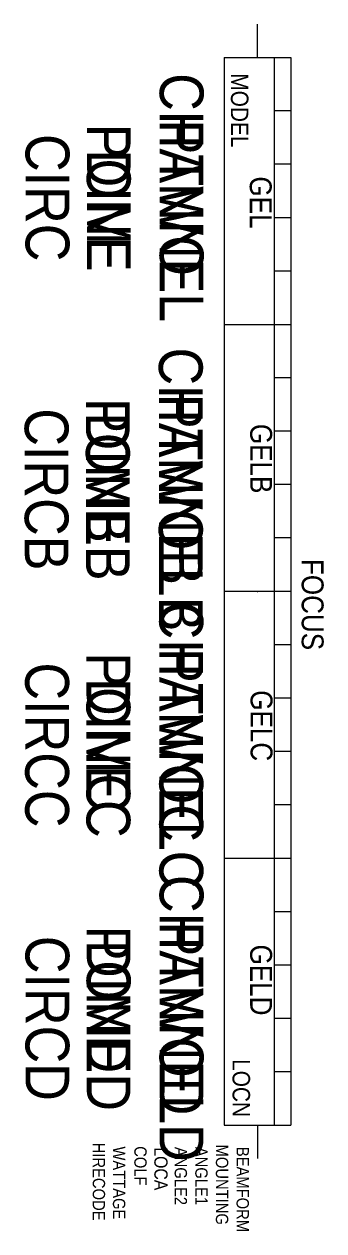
# Model space of a CAD drawing. Extents: x 8663 to 9349, y -951 to 1805.
import ezdxf
from ezdxf.enums import TextEntityAlignment as Align

# ---------------------------------------------------------------- set-up
doc = ezdxf.new("R2010")
doc.units = 0
doc.header["$MEASUREMENT"] = 0
doc.layers.get('0').update_dxf_attribs({"linetype": 'CONTINUOUS'})
for name, color, linetype in [('CHANNEL', 3, 'CONTINUOUS'), ('CIRC', 6, 'CONTINUOUS'), ('DIMMER', 4, 'CONTINUOUS'), ('FOCUS', 30, 'CONTINUOUS'), ('GEL', 1, 'CONTINUOUS'), ('LANTERNS', 4, 'CONTINUOUS'), ('LOCATION', 7, 'CONTINUOUS'), ('MODEL', 6, 'CONTINUOUS'), ('PATCH', 5, 'CONTINUOUS'), ('PATCH2', 5, 'CONTINUOUS'), ('TEMPLATE', 150, 'CONTINUOUS')]:
    doc.layers.add(name, color=color, linetype=linetype)

msp = doc.modelspace()

# ---------------------------------------------------------------- linework, layer by layer
for p, q in [((9197.2, 1728.8), (9197.2, 1805)), ((9121, 1728.8), (9121, -100)), ((9121, 1728.8), (9273.4, 1728.8)), ((9235.1, 1728.8), (9235.1, 1119.2)), ((9273.4, 1728.8), (9273.4, -100)), ((9273.4, 1606.9), (9235.1, 1606.9)), ((9273.7, 1484.9), (9235.4, 1484.9)), ((9273.7, 1363), (9235.4, 1363)), ((9273.7, 1241.1), (9235.4, 1241.1)), ((9121, 1119.2), (9273.4, 1119.2)), ((9235.1, 1119.2), (9235.1, 509.6)), ((9273.4, 997.3), (9235.1, 997.3)), ((9273.7, 875.3), (9235.4, 875.3)), ((9273.7, 753.4), (9235.4, 753.4)), ((9273.7, 631.5), (9235.4, 631.5)), ((9273.4, 509.6), (9121, 509.6)), ((9235.1, 509.6), (9235.1, -100)), ((9273.4, 387.7), (9235.1, 387.7)), ((9273.7, 265.7), (9235.4, 265.7)), ((9273.7, 143.8), (9235.4, 143.8)), ((9273.7, 21.9), (9235.4, 21.9)), ((9121, -100), (9273.4, -100)), ((9121, -100), (9121, -709.6)), ((9235.1, -100), (9235.1, -709.6)), ((9273.4, -100), (9273.4, -709.6)), ((9273.4, -221.9), (9235.1, -221.9)), ((9273.7, -343.9), (9235.4, -343.9)), ((9273.7, -465.8), (9235.4, -465.8)), ((9273.7, -587.7), (9235.4, -587.7)), ((9121, -709.6), (9273.4, -709.6)), ((9197.2, -709.6), (9197.2, -785.8))]:
    msp.add_line(p, q)
at = {"layer": 'TEMPLATE', "color": 0, "linetype": 'CONTINUOUS'}
msp.add_point((9197.2, 509.6), dxfattribs=at)

# ---------------------------------------------------------------- texts
at = {"layer": 'CHANNEL', "width": 0.89}
for tag, p in [('CHANNEL', (8973.6, 1408.6)), ('CHANNELB', (8971.6, 742.4)), ('CHANNELC', (8972.8, 158.8)), ('CHANNELD', (8973.4, -465.5))]:
    msp.add_attdef(tag, text='', height=100, rotation=270, dxfattribs=at).set_placement(p, align=Align.CENTER)
at = {"layer": 'CIRC', "width": 0.89}
for tag, p in [('CIRC', (8666.9, 1408.6)), ('CIRCB', (8664.9, 742.4)), ('CIRCC', (8666.1, 158.8)), ('CIRCD', (8666.7, -465.5))]:
    msp.add_attdef(tag, text='', height=100, rotation=270, dxfattribs=at).set_placement(p, align=Align.CENTER)
at = {"layer": 'DIMMER', "width": 0.89}
for tag, p in [('DIM', (8806.9, 1409.5)), ('DIMB', (8804.9, 769.2)), ('DIMC', (8806.1, 159.6)), ('DIMD', (8806.7, -438.7))]:
    msp.add_attdef(tag, text='', height=100, rotation=270, dxfattribs=at).set_placement(p, align=Align.CENTER)
at = {"layer": 'FOCUS', "width": 0.89}
msp.add_attdef('FOCUS', text='', height=50, rotation=270, dxfattribs=at).set_placement((9298.1, 479.5), align=Align.CENTER)
at = {"layer": 'GEL', "width": 0.89}
for tag, p in [('GEL', (9179.4, 1397.7)), ('GELB', (9180.4, 812.7)), ('GELC', (9181.3, 202.8)), ('GELD', (9180.3, -378))]:
    msp.add_attdef(tag, text='', height=50, rotation=270, dxfattribs=at).set_placement(p, align=Align.CENTER)
at = {"layer": 'LANTERNS', "color": 0, "width": 0.89, "flags": 1}
for tag, p, s, height in [('HIRECODE', (8820.3, -749.5), '', 28.3), ('WATTAGE', (8866.5, -758.1, 0), ' ', 28.3), ('COLF', (8915.4, -757.5), '4', 28.3), ('LOCA', (8961.2, -760.1), '', 30.3), ('ANGLE2', (9007.6, -759), '180', 28.3), ('ANGLE1', (9054.8, -759), '0', 28.3), ('MOUNTING', (9101.9, -753.8), 'STANDARD HOOK CLAMP X 2', 28.305), ('BEAMFORM', (9149.1, -759), 'ASYMETRIC', 28.3)]:
    msp.add_attdef(tag, p, s, height=height, rotation=270, dxfattribs=at)
at = {"layer": 'LOCATION', "width": 0.89}
msp.add_attdef('LOCN', text='', height=40, rotation=270, dxfattribs=at).set_placement((9140, -624.8), align=Align.CENTER)
at = {"layer": 'MODEL', "width": 0.89}
msp.add_attdef('MODEL', text="8' ZIP", height=40, rotation=270, dxfattribs=at).set_placement((9156.3, 1608), align=Align.MIDDLE)
at = {"layer": 'PATCH', "width": 0.89}
for tag, p in [('PONE', (8806.9, 1408.6)), ('PONEB', (8804.9, 742.4)), ('PONEC', (8806.1, 158.8)), ('PONED', (8806.7, -465.5))]:
    msp.add_attdef(tag, text='', height=100, rotation=270, dxfattribs=at).set_placement(p, align=Align.CENTER)
at = {"layer": 'PATCH2', "width": 0.89}
for tag, p in [('PTWO', (8973.6, 1408.6)), ('PTWOB', (8971.6, 742.4)), ('PTWOC', (8972.8, 158.8)), ('PTWOD', (8973.4, -465.5))]:
    msp.add_attdef(tag, text='', height=100, rotation=270, dxfattribs=at).set_placement(p, align=Align.CENTER)

doc.saveas('drawing.dxf')
